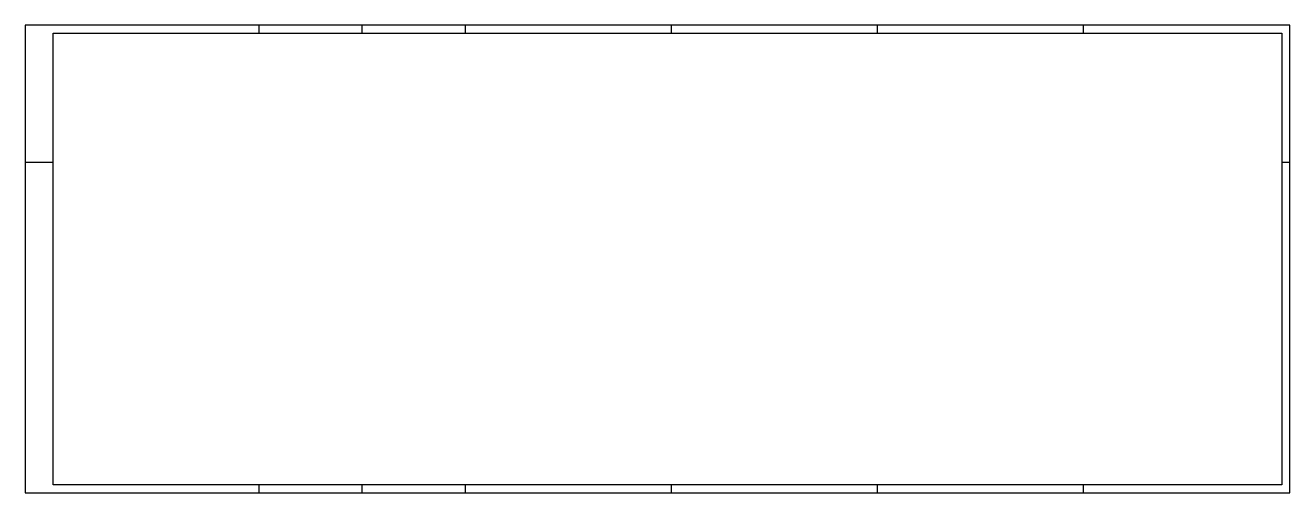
# Model space of a CAD drawing. Header units: millimetres. Extents: x 547 to 661, y -1489 to -1447.
import ezdxf

# ---------------------------------------------------------------- set-up
doc = ezdxf.new("R2010")
doc.units = ezdxf.units.MM
doc.header["$LTSCALE"] = 10
doc.layers.add('FOLHA', color=7, linetype='Continuous')

msp = doc.modelspace()

# ---------------------------------------------------------------- linework, layer by layer
at = {"layer": 'FOLHA'}
for p, q in [((547.09, -1447.01), (547.09, -1489.01)), ((660.59, -1447.01), (547.09, -1447.01)), ((568.09, -1447.71), (568.09, -1447.01)), ((577.34, -1447.71), (577.34, -1447.01)), ((586.59, -1447.71), (586.59, -1447.01)), ((605.09, -1447.71), (605.09, -1447.01)), ((623.59, -1447.71), (623.59, -1447.01)), ((642.09, -1447.71), (642.09, -1447.01)), ((660.59, -1489.01), (660.59, -1447.01)), ((547.09, -1459.31), (549.59, -1459.31)), ((659.89, -1459.31), (660.59, -1459.31)), ((547.09, -1489.01), (660.59, -1489.01)), ((568.09, -1489.01), (568.09, -1488.31)), ((577.34, -1489.01), (577.34, -1488.31)), ((586.59, -1489.01), (586.59, -1488.31)), ((605.09, -1489.01), (605.09, -1488.31)), ((623.59, -1489.01), (623.59, -1488.31)), ((642.09, -1489.01), (642.09, -1488.31))]:
    msp.add_line(p, q, dxfattribs=at)
at = {"layer": 'FOLHA', "color": 6}
for p, q in [((549.59, -1488.31), (549.59, -1447.71)), ((549.59, -1447.71), (659.89, -1447.71)), ((659.89, -1447.71), (659.89, -1488.31)), ((659.89, -1488.31), (549.59, -1488.31))]:
    msp.add_line(p, q, dxfattribs=at)

doc.saveas('drawing.dxf')
